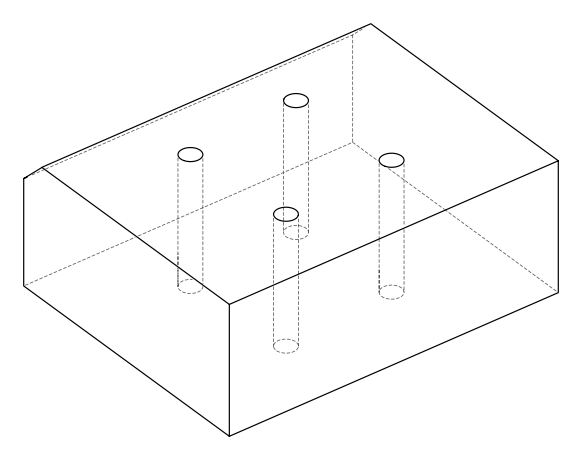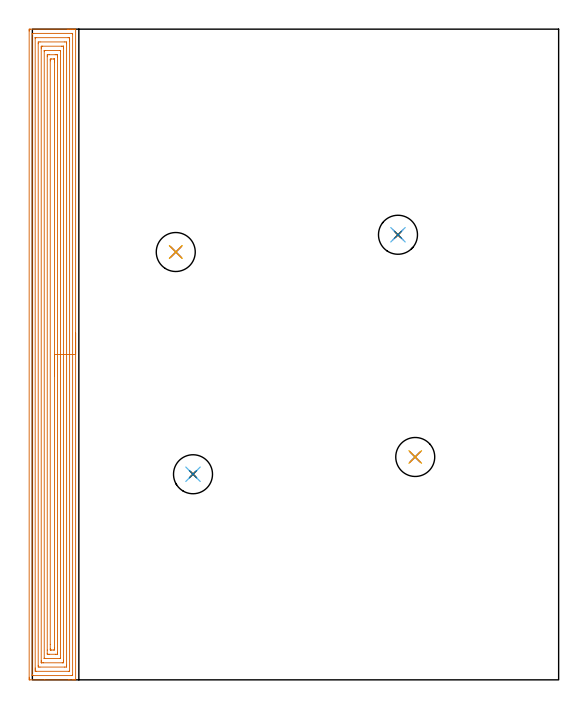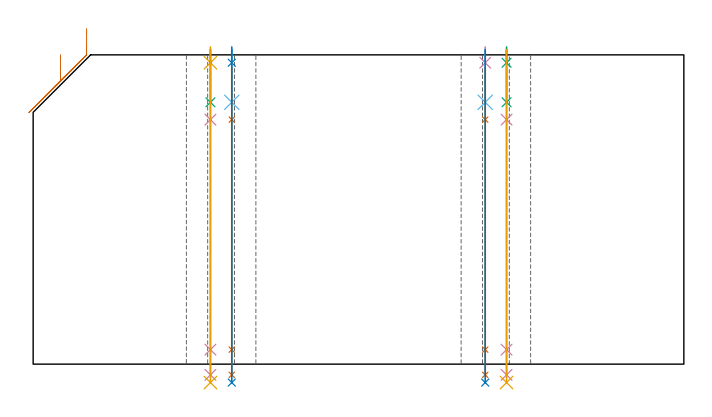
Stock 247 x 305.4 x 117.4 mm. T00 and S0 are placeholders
(PLAN: 17 operations, 13 tool changes, 24.8 min)
(1 AREA_MILL | FG_CHAMFER_SURFACE | UGT0205_001 | 19.91 min | 72564 mm3)
(2 SPOT_DRILL | STEP1HOLE | NXT0321_9005460120000 | 0.05 min | 190 mm3)
(3 SPOT_DRILL_1 | STEP1HOLE_1 | NXT0321_9005460120000 | 0.05 min | 180 mm3)
(4 SPOT_DRILL_2 | STEP1HOLE_2 | NXT0321_9005460120000 | 0.05 min | 181 mm3)
(5 SPOT_DRILL_3 | STEP1HOLE_3 | NXT0321_9005460120000 | 0.05 min | 185 mm3)
(6 DRILL_BLIND_HOLE_INTO_CENTER | STEP1HOLE | NXT0301_128 | 0.08 min | 1724 mm3)
(7 GUN_DRILL_THROUGH_HOLE | STEP1HOLE | UGT0307_008 | 0.59 min | 9520 mm3)
(8 DRILL_TO_ENLARGE_THROUGH_HOLE | STEP1HOLE | UGT0301_252 | 0.51 min | 19425 mm3)
(9 DRILL_BLIND_HOLE_INTO_CENTER_1 | STEP1HOLE_1 | NXT0301_128 | 0.08 min | 1720 mm3)
(10 GUN_DRILL_THROUGH_HOLE_1 | STEP1HOLE_1 | UGT0307_008 | 0.59 min | 9521 mm3)
(11 DRILL_TO_ENLARGE_THROUGH_HOLE_1 | STEP1HOLE_1 | UGT0301_252 | 0.51 min | 19424 mm3)
(12 DRILL_BLIND_HOLE_INTO_CENTER_2 | STEP1HOLE_2 | NXT0301_128 | 0.08 min | 1725 mm3)
(13 GUN_DRILL_THROUGH_HOLE_2 | STEP1HOLE_2 | UGT0307_008 | 0.59 min | 9518 mm3)
(14 DRILL_TO_ENLARGE_THROUGH_HOLE_2 | STEP1HOLE_2 | UGT0301_252 | 0.51 min | 19423 mm3)
(15 DRILL_BLIND_HOLE_INTO_CENTER_3 | STEP1HOLE_3 | NXT0301_128 | 0.08 min | 1728 mm3)
(16 GUN_DRILL_THROUGH_HOLE_3 | STEP1HOLE_3 | UGT0307_008 | 0.59 min | 9513 mm3)
(17 DRILL_TO_ENLARGE_THROUGH_HOLE_3 | STEP1HOLE_3 | UGT0301_252 | 0.51 min | 19422 mm3)
(TOOL UGT0205_001 | Chamfer Mill 20 x 3 x 45 deg. | D20 FL50 Z2)
(TOOL NXT0321_9005460120000 | NC Spot Drill, 142deg, 12mm, Carbide, Uncoated | D12 PA142 FL30 Z2)
(TOOL NXT0301_128 | Carbide Drill 12mm [861.1-1200-036A1-GP GC34] | D12 PA150 FL37.4 Z2)
(TOOL UGT0307_008 | Gun Drill 11 mm | D11 PA130 FL24 Z1)
(TOOL UGT0301_252 | Twist Drill 18.3 mm | D18.3 PA118 FL135 Z2)
(OP 1 AREA_MILL)
G17 G21 G94 G90
T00 M6
G54
G17 G0 G90 X20.3 Y162.7 S1061 M3
G43 Z127.4 H0
G94 G1 Y162.662 Z126.528 F250.
Y162.548 Z125.663
Y162.359 Z124.812
Y162.097 Z123.98
Y161.763 Z123.174
Y161.36 Z122.4
Y160.892 Z121.664
Y160.36 Z120.972
Y159.771 Z120.329
Y159.128 Z119.739
Y158.436 Z119.208
Y157.7 Z118.74
Y156.926 Z118.337
Y156.12 Z118.003
Y155.288 Z117.741
Y154.437 Z117.552
Y153.572 Z117.438
Y152.7 Z117.4
Y0.154
X20.297 Y0.01 Z117.388
X20.242 Y0.007 Z117.333
X19.869 Y0. Z116.969
X19.402 Z116.501
X18.784 Z115.879
X17.581 Z114.678
X16.996 Z114.09
X5.825 Z102.922
X-1.11 Y0.001 Z95.987
X-1.475 Y0.003 Z95.622
X-1.492 Y0.007 Z95.606
X-1.497 Y0.6 Z95.603
X-1.5 Y1.222 Z95.6
Y304.529
X-1.498 Y304.8 Z95.602
X-1.492 Y305.393 Z95.606
X-1.475 Y305.397 Z95.622
X-0.877 Y305.4 Z96.22
X16.395 Z113.49
X16.996 Z114.09
X17.581 Z114.678
X17.89 Z114.986
X18.475 Z115.571
X18.784 Z115.879
X19.402 Z116.501
X19.87 Z116.969
X20.242 Y305.393 Z117.333
X20.297 Y305.39 Z117.388
X20.3 Y305.246 Z117.4
Y152.7
X18.886 Z115.986
X18.885 Y2.283 Z115.985
X18.882 Y2.181 Z115.982
X18.873 Y2.01 Z115.973
X18.784 Y2.007 Z115.884
X18.275 Y2.001 Z115.375
X0.401 Y2. Z97.501
X0.016 Y2.001 Z97.116
X-0.038 Y2.004 Z97.062
X-0.069 Y2.01 Z97.031
X-0.079 Y2.025 Z97.021
X-0.082 Y2.079 Z97.018
X-0.085 Y2.283 Z97.015
X-0.086 Y2.384 Z97.014
X-0.085 Y303.117 Z97.015
X-0.082 Y303.219 Z97.018
X-0.073 Y303.39 Z97.027
X0.016 Y303.393 Z97.116
X0.525 Y303.4 Z97.625
X18.399 Z115.499
X18.784 Y303.399 Z115.884
X18.838 Y303.396 Z115.938
X18.869 Y303.39 Z115.969
X18.879 Y303.375 Z115.979
X18.882 Y303.321 Z115.982
X18.885 Y303.117 Z115.985
X18.886 Y303.016 Z115.986
Y152.7
X17.471 Z114.571
Y4.169
X17.469 Y4.05 Z114.569
X17.467 Y4.022 Z114.567
X17.466 Y4.014 Z114.566
X17.446 Y4.01 Z114.546
X17.334 Y4.005 Z114.434
X17.165 Y4.001 Z114.265
X1.972 Z99.072
X1.804 Y4.003 Z98.904
X1.635 Y4.008 Z98.735
X1.335 Y4.02 Z98.435
X1.333 Y4.169 Z98.433
X1.33 Y4.642 Z98.43
X1.329 Y5.061 Z98.429
X1.328 Y5.535 Z98.428
X1.329 Y301.231 Z98.429
X1.33 Y301.35 Z98.43
X1.332 Y301.378 Z98.432
X1.334 Y301.386 Z98.434
X1.354 Y301.39 Z98.454
X1.466 Y301.396 Z98.566
X1.635 Y301.4 Z98.735
X16.828 Y301.399 Z113.928
X16.996 Y301.397 Z114.096
X17.165 Y301.392 Z114.265
X17.465 Y301.38 Z114.565
X17.466 Y301.231 Z114.566
X17.47 Y300.758 Z114.57
X17.471 Y300.339 Z114.571
Y299.865
Y152.7
X16.057 Z113.157
Y6.845
X16.048 Y6.007 Z113.148
X15.209 Y6. Z112.309
X3.544 Z100.644
X2.752 Y6.01 Z99.852
X2.743 Y6.8 Z99.843
Y298.555
X2.752 Y299.393 Z99.852
X3.591 Y299.4 Z100.691
X15.256 Z112.356
X16.048 Y299.39 Z113.148
X16.057 Y298.6 Z113.157
Y152.7
X14.643 Z111.743
X14.642 Y9.194 Z111.742
X14.639 Y8.629 Z111.739
X14.636 Y8.309 Z111.736
X14.624 Y8.01 Z111.724
X14.315 Y8.005 Z111.415
X14.051 Y8.001 Z111.151
X5.115 Y8. Z102.215
X4.485 Y8.001 Z101.585
X4.218 Y8.004 Z101.318
X4.175 Y8.01 Z101.275
X4.164 Y8.022 Z101.264
X4.162 Y8.06 Z101.262
X4.158 Y8.629 Z101.258
X4.157 Y8.956 Z101.257
Y296.206
X4.16 Y296.771 Z101.26
X4.164 Y297.092 Z101.264
X4.176 Y297.39 Z101.276
X4.485 Y297.396 Z101.585
X4.749 Y297.399 Z101.849
X13.685 Y297.4 Z110.785
X14.315 Y297.399 Z111.415
X14.582 Y297.396 Z111.682
X14.625 Y297.39 Z111.725
X14.636 Y297.378 Z111.736
X14.638 Y297.341 Z111.738
X14.642 Y296.771 Z111.742
X14.643 Y296.444 Z111.743
Y152.7
X13.229 Z110.329
X13.228 Y10.413 Z110.328
X13.225 Y10.064 Z110.325
X13.222 Y10.022 Z110.322
X13.22 Y10.01 Z110.32
X13.19 Y10.007 Z110.29
X13.08 Y10.003 Z110.18
X12.941 Y10. Z110.041
X5.792 Z102.892
X5.625 Y10.003 Z102.725
X5.591 Y10.006 Z102.691
X5.58 Y10.01 Z102.68
X5.577 Y10.02 Z102.677
X5.574 Y10.058 Z102.674
X5.572 Y10.22 Z102.672
Y294.987
X5.575 Y295.337 Z102.675
X5.578 Y295.378 Z102.678
X5.58 Y295.39 Z102.68
X5.61 Y295.393 Z102.71
X5.72 Y295.397 Z102.82
X5.859 Y295.4 Z102.959
X13.008 Z110.108
X13.175 Y295.397 Z110.275
X13.209 Y295.394 Z110.309
X13.22 Y295.39 Z110.32
X13.223 Y295.38 Z110.323
X13.226 Y295.342 Z110.326
X13.228 Y295.18 Z110.328
X13.229 Y152.7 Z110.329
X11.815 Z108.915
X11.814 Y12.91 Z108.914
X11.809 Y12.197 Z108.909
X11.808 Y12.024 Z108.908
X11.634 Y12.01 Z108.734
X10.937 Y12.001 Z108.037
X8.059 Y12. Z105.159
X7.36 Y12.003 Z104.46
X7.166 Y12.01 Z104.266
X6.992 Y12.027 Z104.092
X6.989 Y12.197 Z104.089
X6.987 Y12.376 Z104.087
X6.985 Y13.981 Z104.085
X6.986 Y292.49 Z104.086
X6.991 Y293.203 Z104.091
X6.992 Y293.376 Z104.092
X7.166 Y293.39 Z104.266
X7.863 Y293.399 Z104.963
X10.741 Y293.4 Z107.841
X11.44 Y293.397 Z108.54
X11.634 Y293.39 Z108.734
X11.808 Y293.373 Z108.908
X11.811 Y293.203 Z108.911
X11.813 Y293.024 Z108.913
X11.814 Y292.311 Z108.914
X11.815 Y292.131 Z108.915
Y152.7
X10.4 Z107.5
Y14.874
X10.397 Y14.324 Z107.497
X10.393 Y14.137 Z107.493
X10.387 Y14.01 Z107.487
X9.828 Y14. Z106.928
X8.934 Z106.034
X8.517 Y14.007 Z105.617
X8.418 Y14.01 Z105.518
X8.406 Y14.07 Z105.506
X8.405 Y14.142 Z105.505
X8.401 Y14.533 Z105.501
X8.399 Y16.658 Z105.499
X8.4 Y290.526 Z105.5
X8.403 Y291.076 Z105.503
X8.407 Y291.263 Z105.507
X8.413 Y291.39 Z105.513
X8.972 Y291.4 Z106.072
X9.866 Z106.966
X10.283 Y291.393 Z107.383
X10.382 Y291.39 Z107.482
X10.393 Y291.33 Z107.493
X10.395 Y291.258 Z107.495
X10.399 Y290.867 Z107.499
X10.4 Y290.526 Z107.5
Y289.974
Y152.7
Y151.828 Z107.538
Y150.964 Z107.652
Y150.112 Z107.841
Y149.28 Z108.103
Y148.474 Z108.437
Y147.7 Z108.84
Y146.964 Z109.309
Y146.272 Z109.84
Y145.629 Z110.429
Y145.04 Z111.073
Y144.509 Z111.765
Y144.04 Z112.5
Y143.637 Z113.274
Y143.303 Z114.08
Y143.041 Z114.912
Y142.852 Z115.764
Y142.738 Z116.629
Y142.7 Z117.5
G0 Z127.4
M5
M2
(OP 2 SPOT_DRILL)
G17 G21 G94 G90
T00 M6
G54
G17 G0 G90 X75.4 Y96.5 S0 M3
G43 Z127.4 H0
G94 G81 G98 Z114.4 F250. R120.4
G80
M5
M2
(OP 3 SPOT_DRILL_1)
G17 G21 G94 G90
T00 M6
G54
G17 G0 G90 X179.7 Y104.6 S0 M3
G43 Z127.4 H0
G94 G81 G98 Z114.4 F250. R120.4
G80
M5
M2
(OP 4 SPOT_DRILL_2)
G17 G21 G94 G90
T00 M6
G54
G17 G0 G90 X171.6 Y208.9 S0 M3
G43 Z127.4 H0
G94 G81 G98 Z114.4 F250. R120.4
G80
M5
M2
(OP 5 SPOT_DRILL_3)
G17 G21 G94 G90
T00 M6
G54
G17 G0 G90 X67.3 Y200.8 S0 M3
G43 Z127.4 H0
G94 G81 G98 Z114.4 F250. R120.4
G80
M5
M2
(OP 6 DRILL_BLIND_HOLE_INTO_CENTER)
G17 G21 G94 G90
T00 M6
G54
G17 G0 G90 X75.4 Y96.5 S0 M3
G43 Z127.4 H1
G94 G81 G98 Z99.4 F250. R119.4
G80
M5
M2
(OP 7 GUN_DRILL_THROUGH_HOLE)
G17 G21 G94 G90
T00 M6
G54
G17 G0 G90 X75.4 Y96.5 M8
G43 Z127.4 H0
Z112.54
S716 M3
G94 G1 Z92.809 F125. M26
G4 X.084
Z5.5 F250.
G4 X.084
Z-4.065 F125.
G4 X.084
M5
M9
G0 Z112.54
Z127.4
M2
(OP 8 DRILL_TO_ENLARGE_THROUGH_HOLE)
G17 G21 G94 G90
T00 M6
G54
G17 G0 G90 X75.4 Y96.5 S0 M3
G43 Z127.4 H0
G94 G73 G98 Z-6.998 F250. Q17.771 R119.4
G80
M5
M2
(OP 9 DRILL_BLIND_HOLE_INTO_CENTER_1)
G17 G21 G94 G90
T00 M6
G54
G17 G0 G90 X179.7 Y104.6 S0 M3
G43 Z127.4 H1
G94 G81 G98 Z99.4 F250. R119.4
G80
M5
M2
(OP 10 GUN_DRILL_THROUGH_HOLE_1)
G17 G21 G94 G90
T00 M6
G54
G17 G0 G90 X179.7 Y104.6 M8
G43 Z127.4 H0
Z112.54
S716 M3
G94 G1 Z92.809 F125. M26
G4 X.084
Z5.5 F250.
G4 X.084
Z-4.065 F125.
G4 X.084
M5
M9
G0 Z112.54
Z127.4
M2
(OP 11 DRILL_TO_ENLARGE_THROUGH_HOLE_1)
G17 G21 G94 G90
T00 M6
G54
G17 G0 G90 X179.7 Y104.6 S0 M3
G43 Z127.4 H0
G94 G73 G98 Z-6.998 F250. Q17.771 R119.4
G80
M5
M2
(OP 12 DRILL_BLIND_HOLE_INTO_CENTER_2)
G17 G21 G94 G90
T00 M6
G54
G17 G0 G90 X171.6 Y208.9 S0 M3
G43 Z127.4 H1
G94 G81 G98 Z99.4 F250. R119.4
G80
M5
M2
(OP 13 GUN_DRILL_THROUGH_HOLE_2)
G17 G21 G94 G90
T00 M6
G54
G17 G0 G90 X171.6 Y208.9 M8
G43 Z127.4 H0
Z112.54
S716 M3
G94 G1 Z92.809 F125. M26
G4 X.084
Z5.5 F250.
G4 X.084
Z-4.065 F125.
G4 X.084
M5
M9
G0 Z112.54
Z127.4
M2
(OP 14 DRILL_TO_ENLARGE_THROUGH_HOLE_2)
G17 G21 G94 G90
T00 M6
G54
G17 G0 G90 X171.6 Y208.9 S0 M3
G43 Z127.4 H0
G94 G73 G98 Z-6.998 F250. Q17.771 R119.4
G80
M5
M2
(OP 15 DRILL_BLIND_HOLE_INTO_CENTER_3)
G17 G21 G94 G90
T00 M6
G54
G17 G0 G90 X67.3 Y200.8 S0 M3
G43 Z127.4 H1
G94 G81 G98 Z99.4 F250. R119.4
G80
M5
M2
(OP 16 GUN_DRILL_THROUGH_HOLE_3)
G17 G21 G94 G90
T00 M6
G54
G17 G0 G90 X67.3 Y200.8 M8
G43 Z127.4 H0
Z112.54
S716 M3
G94 G1 Z92.809 F125. M26
G4 X.084
Z5.5 F250.
G4 X.084
Z-4.065 F125.
G4 X.084
M5
M9
G0 Z112.54
Z127.4
M2
(OP 17 DRILL_TO_ENLARGE_THROUGH_HOLE_3)
G17 G21 G94 G90
T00 M6
G54
G17 G0 G90 X67.3 Y200.8 S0 M3
G43 Z127.4 H0
G94 G73 G98 Z-6.998 F250. Q17.771 R119.4
G80
M5
M2
